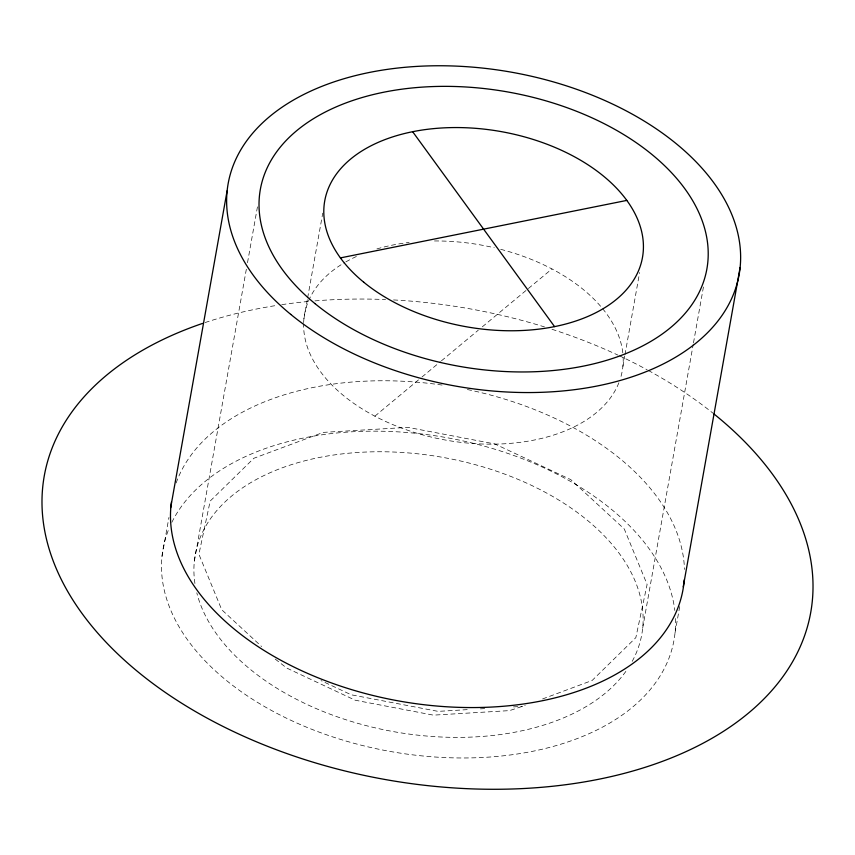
<?xml version="1.0" encoding="UTF-8"?>
<svg xmlns="http://www.w3.org/2000/svg" width="855" height="855" viewBox="0 0 855 855"><rect width="100%" height="100%" fill="white"/><g stroke="black" fill="none" stroke-linecap="round" stroke-linejoin="round"><path stroke-width="0.64" stroke-dasharray="4.28 3.21" d="M162.023 556.231L168.927 517.457M194.363 561.062L246.571 267.946M247.512 262.699L257.579 206.173M303.931 318.723L307.415 299.175M307.64 297.871L322.741 213.141M622.9 366.4L624.749 355.969M624.984 354.665L639.615 272.542M642.682 628.072L693.255 344.148M693.49 342.834L703.558 286.318M675.023 632.892L679.853 605.757M374.885 416.182L420.938 377.878M421.964 377.034L440.389 361.708M441.404 360.863L478.255 330.222M482.348 326.813L527.375 289.364M528.401 288.52L551.945 268.94M275.224 659.098L286.81 668.097L355.188 700.213L433.399 715.143L509.548 710.612L525.205 705.418M542.562 698.952L592.152 680.462L635.831 637.659L647.117 584.467L624.278 528.978L570.798 479.634L494.821 443.948L407.91 427.361L323.297 432.384L253.86 458.269L210.18 501.073L198.905 554.264L221.744 609.754L261.609 646.54M467.204 709.65L438.113 711.371L351.202 694.784L321.053 680.623M480.425 708.859L485.704 708.549M513.47 706.893L522.726 706.348M618.86 382.794A161.36 99.116 10.1 0 1 443.852 439.748A161.36 99.116 10.1 0 1 303.621 323.906M303.653 322.602A161.36 99.116 10.1 0 1 344.736 262.528M345.869 261.876A161.36 99.116 10.1 0 1 356.578 256.425M376.884 248.933A161.36 99.116 10.1 0 1 409.107 242.478M434.479 240.96A161.36 99.116 10.1 0 1 494.286 247.747M500.709 249.329A161.36 99.116 10.1 0 1 623.081 355.958M623.156 357.283A161.36 99.116 10.1 0 1 620.602 377.835M675.45 618.496A259.514 159.415 10.1 0 1 390.628 751.524A259.514 159.415 10.1 0 1 169.098 528.379M171.855 522.32A259.514 159.415 10.1 0 1 445.348 437.418A259.514 159.415 10.1 0 1 674.809 610.502M205.104 322.559A389.271 239.133 10.1 0 1 276.593 305.438M281.776 304.647A389.271 239.133 10.1 0 1 309.563 301.355M314.95 300.896A389.271 239.133 10.1 0 1 385.594 299.549M393.557 299.934A389.271 239.133 10.1 0 1 544.475 326.909M551.999 329.293A389.271 239.133 10.1 0 1 617.941 355.103M619.127 355.648A389.271 239.133 10.1 0 1 647.16 369.809M648.368 370.471A389.271 239.133 10.1 0 1 712.952 413.157M176.173 482.925A259.514 159.415 10.1 0 1 442.516 385.124M467.364 389.527A259.514 159.415 10.1 0 1 684.47 569.43M625.849 671.41A226.799 139.322 10.1 0 1 392.317 731.41A226.799 139.322 10.1 0 1 196.81 592.836M194.929 583.484A226.799 139.322 10.1 0 1 443.243 457.457A226.799 139.322 10.1 0 1 632.005 661.695"/><path stroke-width="1.28" d="M170.69 507.603L227.109 190.825M683.22 586.893L740.109 267.487M340.418 257.9L626.801 200.412M412.655 131.702L554.564 326.61M713.936 413.948A389.271 239.133 10.1 0 1 674.83 756.483A389.271 239.133 10.1 0 1 122.864 658.745A389.271 239.133 10.1 0 1 202.592 323.404M684.224 579.914A259.514 159.415 10.1 0 1 410.165 702.853A259.514 159.415 10.1 0 1 171.47 501.981M290.721 314.373A259.514 159.415 10.1 0 0 727.156 307.298A259.514 159.415 10.1 0 0 432.972 65.803A259.514 159.415 10.1 0 0 290.721 314.373M315.025 303.632A226.799 139.322 10.1 0 0 696.44 297.444A226.799 139.322 10.1 0 0 439.374 86.398A226.799 139.322 10.1 0 0 315.025 303.632M363.664 282.15A161.36 99.116 10.1 0 0 635.041 277.747A161.36 99.116 10.1 0 0 452.135 127.587A161.36 99.116 10.1 0 0 363.664 282.15"/></g></svg>
